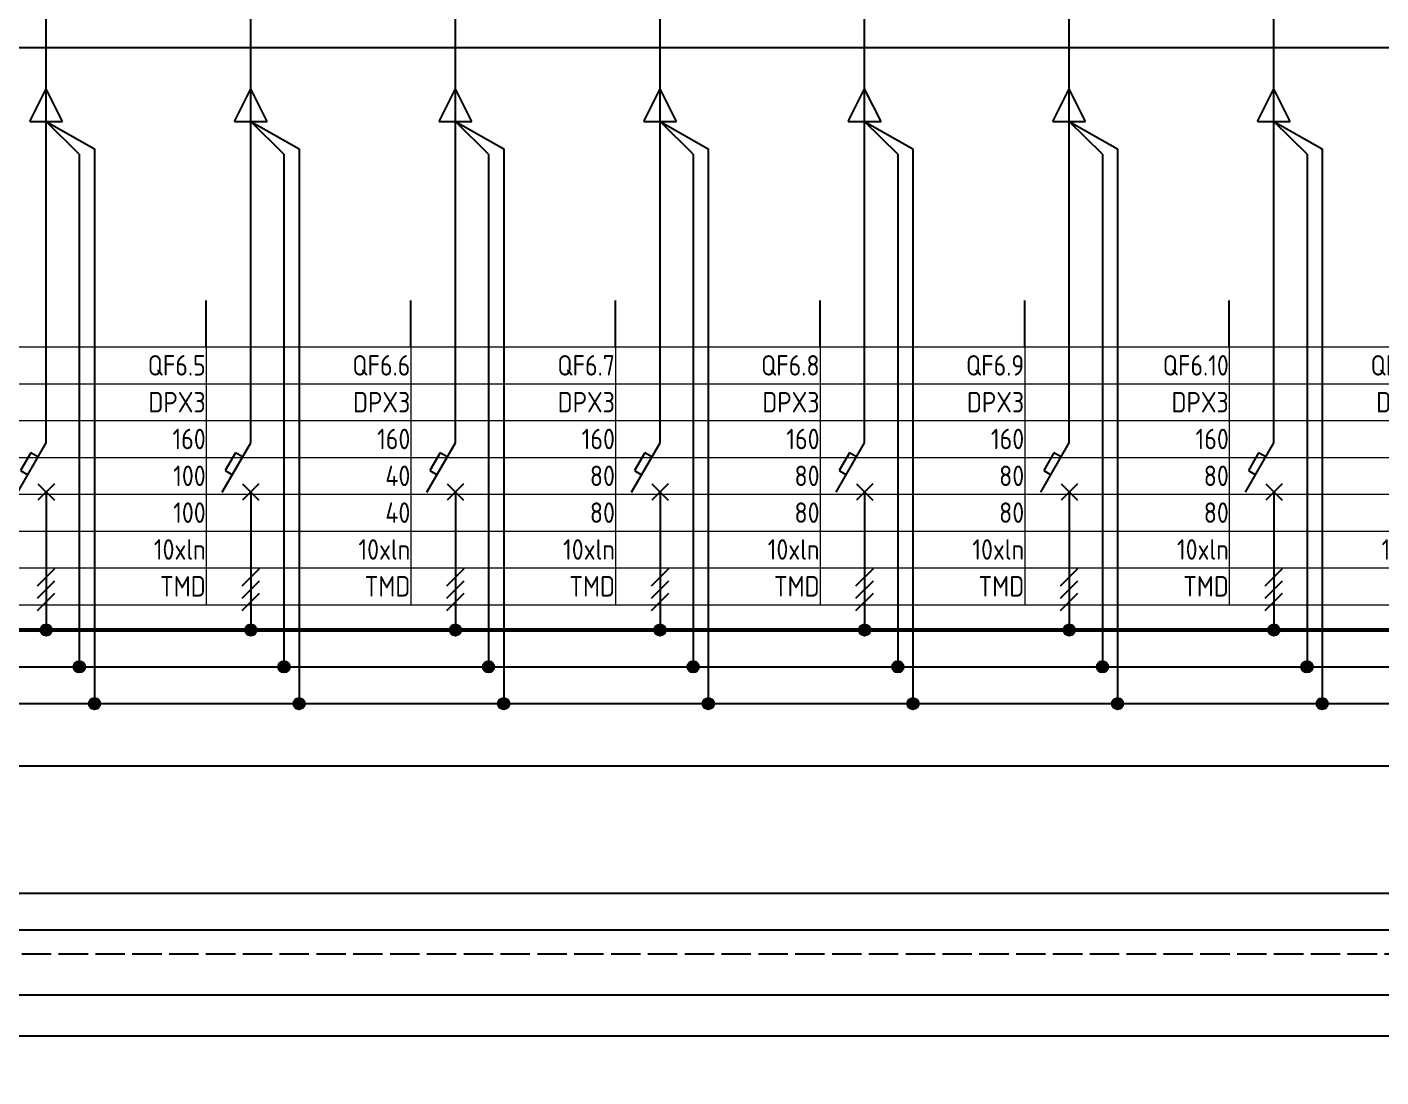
# Model space of a CAD drawing. Header units: millimetres. Extents: x -1221 to 2392, y 143 to 1021.
# Drawn here: x -32.8 to 132.6, y 461.7 to 590 of the extents above; entities that cross this region are included whole.
import ezdxf

# ---------------------------------------------------------------- set-up
doc = ezdxf.new("R2010")
doc.units = ezdxf.units.MM
doc.header["$MEASUREMENT"] = 0
doc.linetypes.add('ACAD_ISO02W100', pattern=[15, 12, -3])
doc.layers.get('Defpoints').update_dxf_attribs({"color": 6})
for name, color, linetype in [('ACM 0.35mm', 5, 'Continuous'), ('ACM Text', 7, 'Continuous'), ('EM_Противопожарные устройства', 1, 'Continuous'), ('EM_Схема L', 7, 'Continuous'), ('EM_Схема N', 4, 'Continuous'), ('EM_Схема PE', 4, 'Continuous')]:
    doc.layers.add(name, color=color, linetype=linetype)
doc.styles.add('Надписи', font='isocpeur.ttf', dxfattribs={"width": 0.85})

# ---------------------------------------------------------------- blocks, each defined once
blk = doc.blocks.new('*T46')
at = {"layer": 'Defpoints', "color": 8, "linetype": 'ByBlock', "lineweight": 0, "transparency": 16777216}
for p, q in [((0, 0), (600, 0)), ((0, 0), (0, -31.5)), ((25, 0), (25, -31.5)), ((50, 0), (50, -31.5)), ((75, 0), (75, -31.5)), ((100, 0), (100, -31.5)), ((125, 0), (125, -31.5)), ((150, 0), (150, -31.5)), ((175, 0), (175, -31.5)), ((200, 0), (200, -31.5)), ((225, 0), (225, -31.5)), ((250, 0), (250, -31.5)), ((275, 0), (275, -31.5)), ((300, 0), (300, -31.5)), ((325, 0), (325, -31.5)), ((350, 0), (350, -31.5)), ((375, 0), (375, -31.5)), ((400, 0), (400, -31.5)), ((425, 0), (425, -31.5)), ((450, 0), (450, -31.5)), ((475, 0), (475, -31.5)), ((500, 0), (500, -31.5)), ((525, 0), (525, -31.5)), ((550, 0), (550, -31.5)), ((575, 0), (575, -31.5)), ((600, 0), (600, -31.5)), ((0, -4.5), (600, -4.5)), ((0, -9), (600, -9)), ((0, -13.5), (600, -13.5)), ((0, -18), (600, -18)), ((0, -22.5), (600, -22.5)), ((0, -27), (600, -27)), ((0, -31.5), (600, -31.5))]:
    blk.add_line(p, q, dxfattribs=at)
at = {"layer": 'ACM Text', "color": 0, "transparency": 16777216, "char_height": 2.5, "width": 24.88, "attachment_point": 6, "style": 'Надписи'}
for s, insert in [('{\\fISOCPEUR|b0|i0|c0;QF6.1', (24.94, -2.25)), ('{\\fISOCPEUR|b0|i0|c0;QF6.2', (49.94, -2.25)), ('{\\fISOCPEUR|b0|i0|c0;QF6.3', (74.94, -2.25)), ('{\\fISOCPEUR|b0|i0|c0;QF6.4', (99.94, -2.25)), ('{\\fISOCPEUR|b0|i0|c0;QF6.5', (124.94, -2.25)), ('{\\fISOCPEUR|b0|i0|c0;QF6.6', (149.94, -2.25)), ('{\\fISOCPEUR|b0|i0|c0;QF6.7', (174.94, -2.25)), ('{\\fISOCPEUR|b0|i0|c0;QF6.8', (199.94, -2.25)), ('{\\fISOCPEUR|b0|i0|c0;QF6.9', (224.94, -2.25)), ('{\\fISOCPEUR|b0|i0|c0;QF6.10', (249.94, -2.25)), ('{\\fISOCPEUR|b0|i0|c0;QF6.11', (274.94, -2.25)), ('{\\fISOCPEUR|b0|i0|c0;QF6.12', (299.94, -2.25)), ('{\\fISOCPEUR|b0|i0|c0;QF6.13', (324.94, -2.25)), ('{\\fISOCPEUR|b0|i0|c0;QF6.14', (349.94, -2.25)), ('{\\fISOCPEUR|b0|i0|c0;QF6.15', (374.94, -2.25)), ('{\\fISOCPEUR|b0|i0|c0;QF6.16', (399.94, -2.25)), ('{\\fISOCPEUR|b0|i0|c0;QF6.17', (424.94, -2.25)), ('{\\fISOCPEUR|b0|i0|c0;QF6.18', (449.94, -2.25)), ('{\\fISOCPEUR|b0|i0|c0;QF6.19', (474.94, -2.25)), ('{\\fISOCPEUR|b0|i0|c0;QF6.20', (499.94, -2.25)), ('{\\fISOCPEUR|b0|i0|c0;QF6.21', (524.94, -2.25)), ('{\\fISOCPEUR|b0|i0|c0;QF6.22', (549.94, -2.25)), ('{\\fISOCPEUR|b0|i0|c0;QF6.23', (574.94, -2.25)), ('{\\fISOCPEUR|b0|i0|c0;QF6.24', (599.94, -2.25)), ('{\\fISOCPEUR|b0|i0|c0;DPX3', (24.94, -6.75)), ('{\\fISOCPEUR|b0|i0|c0;DPX3', (49.94, -6.75)), ('{\\fISOCPEUR|b0|i0|c0;DPX3', (74.94, -6.75)), ('{\\fISOCPEUR|b0|i0|c0;DPX3', (99.94, -6.75)), ('{\\fISOCPEUR|b0|i0|c0;DPX3', (124.94, -6.75)), ('{\\fISOCPEUR|b0|i0|c0;DPX3', (149.94, -6.75)), ('{\\fISOCPEUR|b0|i0|c0;DPX3', (174.94, -6.75)), ('{\\fISOCPEUR|b0|i0|c0;DPX3', (199.94, -6.75)), ('{\\fISOCPEUR|b0|i0|c0;DPX3', (224.94, -6.75)), ('{\\fISOCPEUR|b0|i0|c0;DPX3', (249.94, -6.75)), ('{\\fISOCPEUR|b0|i0|c0;DPX3', (274.94, -6.75)), ('{\\fISOCPEUR|b0|i0|c0;DPX3', (299.94, -6.75)), ('{\\fISOCPEUR|b0|i0|c0;DPX3', (324.94, -6.75)), ('{\\fISOCPEUR|b0|i0|c0;DPX3', (349.94, -6.75)), ('{\\fISOCPEUR|b0|i0|c0;DPX3', (374.94, -6.75)), ('{\\fISOCPEUR|b0|i0|c0;DPX3', (399.94, -6.75)), ('{\\fISOCPEUR|b0|i0|c0;DPX3', (424.94, -6.75)), ('{\\fISOCPEUR|b0|i0|c0;DPX3', (449.94, -6.75)), ('{\\fISOCPEUR|b0|i0|c0;DPX3', (474.94, -6.75)), ('{\\fISOCPEUR|b0|i0|c0;DPX3', (499.94, -6.75)), ('{\\fISOCPEUR|b0|i0|c0;DPX3', (524.94, -6.75)), ('{\\fISOCPEUR|b0|i0|c0;DPX3', (549.94, -6.75)), ('{\\fISOCPEUR|b0|i0|c0;DPX3', (574.94, -6.75)), ('{\\fISOCPEUR|b0|i0|c0;DPX3', (599.94, -6.75)), ('{\\fISOCPEUR|b0|i0|c0;160', (24.94, -11.25)), ('{\\fISOCPEUR|b0|i0|c0;160', (49.94, -11.25)), ('{\\fISOCPEUR|b0|i0|c0;160', (74.94, -11.25)), ('{\\fISOCPEUR|b0|i0|c0;160', (99.94, -11.25)), ('{\\fISOCPEUR|b0|i0|c0;160', (124.94, -11.25)), ('{\\fISOCPEUR|b0|i0|c0;160', (149.94, -11.25)), ('{\\fISOCPEUR|b0|i0|c0;160', (174.94, -11.25)), ('{\\fISOCPEUR|b0|i0|c0;160', (199.94, -11.25)), ('{\\fISOCPEUR|b0|i0|c0;160', (224.94, -11.25)), ('{\\fISOCPEUR|b0|i0|c0;160', (249.94, -11.25)), ('{\\fISOCPEUR|b0|i0|c0;160', (274.94, -11.25)), ('{\\fISOCPEUR|b0|i0|c0;160', (299.94, -11.25)), ('{\\fISOCPEUR|b0|i0|c0;160', (324.94, -11.25)), ('{\\fISOCPEUR|b0|i0|c0;160', (349.94, -11.25)), ('{\\fISOCPEUR|b0|i0|c0;160', (374.94, -11.25)), ('{\\fISOCPEUR|b0|i0|c0;160', (399.94, -11.25)), ('{\\fISOCPEUR|b0|i0|c0;160', (424.94, -11.25)), ('{\\fISOCPEUR|b0|i0|c0;160', (449.94, -11.25)), ('{\\fISOCPEUR|b0|i0|c0;160', (474.94, -11.25)), ('{\\fISOCPEUR|b0|i0|c0;160', (499.94, -11.25)), ('{\\fISOCPEUR|b0|i0|c0;160', (524.94, -11.25)), ('{\\fISOCPEUR|b0|i0|c0;160', (549.94, -11.25)), ('{\\fISOCPEUR|b0|i0|c0;160', (574.94, -11.25)), ('{\\fISOCPEUR|b0|i0|c0;160', (599.94, -11.25)), ('{\\fISOCPEUR|b0|i0|c0;40', (24.94, -15.75)), ('{\\fISOCPEUR|b0|i0|c0;40', (49.94, -15.75)), ('{\\fISOCPEUR|b0|i0|c0;100', (74.94, -15.75)), ('{\\fISOCPEUR|b0|i0|c0;100', (99.94, -15.75)), ('{\\fISOCPEUR|b0|i0|c0;100', (124.94, -15.75)), ('{\\fISOCPEUR|b0|i0|c0;40', (149.94, -15.75)), ('{\\fISOCPEUR|b0|i0|c0;80', (174.94, -15.75)), ('{\\fISOCPEUR|b0|i0|c0;80', (199.94, -15.75)), ('{\\fISOCPEUR|b0|i0|c0;80', (224.94, -15.75)), ('{\\fISOCPEUR|b0|i0|c0;80', (249.94, -15.75)), ('{\\fISOCPEUR|b0|i0|c0;160', (274.94, -15.75)), ('{\\fISOCPEUR|b0|i0|c0;160', (299.94, -15.75)), ('{\\fISOCPEUR|b0|i0|c0;40', (324.94, -15.75)), ('{\\fISOCPEUR|b0|i0|c0;40', (349.94, -15.75)), ('{\\fISOCPEUR|b0|i0|c0;40', (374.94, -15.75)), ('{\\fISOCPEUR|b0|i0|c0;40', (399.94, -15.75)), ('{\\fISOCPEUR|b0|i0|c0;40', (424.94, -15.75)), ('{\\fISOCPEUR|b0|i0|c0;40', (449.94, -15.75)), ('{\\fISOCPEUR|b0|i0|c0;25', (474.94, -15.75)), ('{\\fISOCPEUR|b0|i0|c0;25', (499.94, -15.75)), ('{\\fISOCPEUR|b0|i0|c0;20', (524.94, -15.75)), ('{\\fISOCPEUR|b0|i0|c0;40', (549.94, -15.75)), ('{\\fISOCPEUR|b0|i0|c0;40', (574.94, -15.75)), ('{\\fISOCPEUR|b0|i0|c0;25', (599.94, -15.75)), ('{\\fISOCPEUR|b0|i0|c0;40', (24.94, -20.25)), ('{\\fISOCPEUR|b0|i0|c0;40', (49.94, -20.25)), ('{\\fISOCPEUR|b0|i0|c0;100', (74.94, -20.25)), ('{\\fISOCPEUR|b0|i0|c0;100', (99.94, -20.25)), ('{\\fISOCPEUR|b0|i0|c0;100', (124.94, -20.25)), ('{\\fISOCPEUR|b0|i0|c0;40', (149.94, -20.25)), ('{\\fISOCPEUR|b0|i0|c0;80', (174.94, -20.25)), ('{\\fISOCPEUR|b0|i0|c0;80', (199.94, -20.25)), ('{\\fISOCPEUR|b0|i0|c0;80', (224.94, -20.25)), ('{\\fISOCPEUR|b0|i0|c0;80', (249.94, -20.25)), ('{\\fISOCPEUR|b0|i0|c0;160', (274.94, -20.25)), ('{\\fISOCPEUR|b0|i0|c0;160', (299.94, -20.25)), ('{\\fISOCPEUR|b0|i0|c0;40', (324.94, -20.25)), ('{\\fISOCPEUR|b0|i0|c0;40', (349.94, -20.25)), ('{\\fISOCPEUR|b0|i0|c0;40', (374.94, -20.25)), ('{\\fISOCPEUR|b0|i0|c0;40', (399.94, -20.25)), ('{\\fISOCPEUR|b0|i0|c0;40', (424.94, -20.25)), ('{\\fISOCPEUR|b0|i0|c0;40', (449.94, -20.25)), ('{\\fISOCPEUR|b0|i0|c0;25', (474.94, -20.25)), ('{\\fISOCPEUR|b0|i0|c0;25', (499.94, -20.25)), ('{\\fISOCPEUR|b0|i0|c0;20', (524.94, -20.25)), ('{\\fISOCPEUR|b0|i0|c0;40', (549.94, -20.25)), ('{\\fISOCPEUR|b0|i0|c0;40', (574.94, -20.25)), ('{\\fISOCPEUR|b0|i0|c0;25', (599.94, -20.25)), ('{\\fISOCPEUR|b0|i0|c0;10xln', (24.94, -24.75)), ('{\\fISOCPEUR|b0|i0|c0;10xln', (49.94, -24.75)), ('{\\fISOCPEUR|b0|i0|c0;10xln', (74.94, -24.75)), ('{\\fISOCPEUR|b0|i0|c0;10xln', (99.94, -24.75)), ('{\\fISOCPEUR|b0|i0|c0;10xln', (124.94, -24.75)), ('{\\fISOCPEUR|b0|i0|c0;10xln', (149.94, -24.75)), ('{\\fISOCPEUR|b0|i0|c0;10xln', (174.94, -24.75)), ('{\\fISOCPEUR|b0|i0|c0;10xln', (199.94, -24.75)), ('{\\fISOCPEUR|b0|i0|c0;10xln', (224.94, -24.75)), ('{\\fISOCPEUR|b0|i0|c0;10xln', (249.94, -24.75)), ('{\\fISOCPEUR|b0|i0|c0;10xln', (274.94, -24.75)), ('{\\fISOCPEUR|b0|i0|c0;10xln', (299.94, -24.75)), ('{\\fISOCPEUR|b0|i0|c0;10xln', (324.94, -24.75)), ('{\\fISOCPEUR|b0|i0|c0;10xln', (349.94, -24.75)), ('{\\fISOCPEUR|b0|i0|c0;10xln', (374.94, -24.75)), ('{\\fISOCPEUR|b0|i0|c0;10xln', (399.94, -24.75)), ('{\\fISOCPEUR|b0|i0|c0;10xln', (424.94, -24.75)), ('{\\fISOCPEUR|b0|i0|c0;10xln', (449.94, -24.75)), ('{\\fISOCPEUR|b0|i0|c0;10xln', (474.94, -24.75)), ('{\\fISOCPEUR|b0|i0|c0;10xln', (499.94, -24.75)), ('{\\fISOCPEUR|b0|i0|c0;10xln', (524.94, -24.75)), ('{\\fISOCPEUR|b0|i0|c0;10xln', (549.94, -24.75)), ('{\\fISOCPEUR|b0|i0|c0;10xln', (574.94, -24.75)), ('{\\fISOCPEUR|b0|i0|c0;10xln', (599.94, -24.75)), ('{\\fISOCPEUR|b0|i0|c0;TMD', (24.94, -29.25)), ('{\\fISOCPEUR|b0|i0|c0;TMD', (49.94, -29.25)), ('{\\fISOCPEUR|b0|i0|c0;TMD', (74.94, -29.25)), ('{\\fISOCPEUR|b0|i0|c0;TMD', (99.94, -29.25)), ('{\\fISOCPEUR|b0|i0|c0;TMD', (124.94, -29.25)), ('{\\fISOCPEUR|b0|i0|c0;TMD', (149.94, -29.25)), ('{\\fISOCPEUR|b0|i0|c0;TMD', (174.94, -29.25)), ('{\\fISOCPEUR|b0|i0|c0;TMD', (199.94, -29.25)), ('{\\fISOCPEUR|b0|i0|c0;TMD', (224.94, -29.25)), ('{\\fISOCPEUR|b0|i0|c0;TMD', (249.94, -29.25)), ('{\\fISOCPEUR|b0|i0|c0;TMD', (274.94, -29.25)), ('{\\fISOCPEUR|b0|i0|c0;TMD', (299.94, -29.25)), ('{\\fISOCPEUR|b0|i0|c0;TMD', (324.94, -29.25)), ('{\\fISOCPEUR|b0|i0|c0;TMD', (349.94, -29.25)), ('{\\fISOCPEUR|b0|i0|c0;TMD', (374.94, -29.25)), ('{\\fISOCPEUR|b0|i0|c0;TMD', (399.94, -29.25)), ('{\\fISOCPEUR|b0|i0|c0;TMD', (424.94, -29.25)), ('{\\fISOCPEUR|b0|i0|c0;TMD', (449.94, -29.25)), ('{\\fISOCPEUR|b0|i0|c0;TMD', (474.94, -29.25)), ('{\\fISOCPEUR|b0|i0|c0;TMD', (499.94, -29.25)), ('{\\fISOCPEUR|b0|i0|c0;TMD', (549.94, -29.25)), ('{\\fISOCPEUR|b0|i0|c0;TMD', (574.94, -29.25)), ('{\\fISOCPEUR|b0|i0|c0;TMD', (599.94, -29.25)), ('{\\fISOCPEUR|b0|i0|c0; ', (524.94, -29.25))]:
    blk.add_mtext(s, dxfattribs=dict(at, insert=insert))
blk = doc.blocks.new('*U49')
at = {"ltscale": 100, "const_width": 0.5}
blk.add_lwpolyline([(0, -0.75), (600.89, -0.75)], dxfattribs=at)
blk = doc.blocks.new('*U23')
h = blk.add_hatch(color=256)
h.dxf.hatch_style = 1
edge = h.paths.add_edge_path()
edge.add_arc((0, 0), 0.7, 0, 360)
for p, q in [((0, 22.87), (0, 38.55)), ((-3.48, 16.86), (0, 22.87)), ((-1.87, 21.64), (-3.12, 19.47)), ((-1, 21.14), (-1.87, 21.64)), ((-3.12, 19.47), (-2.25, 18.97)), ((1, 17.87), (-1, 15.87)), ((-1, 17.87), (1, 15.87)), ((0, 16.87), (0, 0))]:
    blk.add_line(p, q)
for points in [[(-1.06, 5.39), (1.06, 7.51)], [(-1.06, 3.89), (1.06, 6.01)], [(-1.06, 2.39), (1.06, 4.51)]]:
    blk.add_lwpolyline(points)
blk.add_circle((0, 0), 0.7)
at = {"layer": 'Defpoints', "color": 2}
blk.add_lwpolyline([(-5.45, 34.59), (-5.45, 40.26)], dxfattribs=at)
blk = doc.blocks.new('Точка присоединения')
h = blk.add_hatch(color=256)
h.dxf.hatch_style = 1
edge = h.paths.add_edge_path()
edge.add_arc((0, 0), 0.7, 0, 360)
blk.add_circle((0, 0), 0.7)
blk = doc.blocks.new('*U25')
for p, q in [((-2, -4), (0, 0)), ((-2, -4), (0, 0)), ((2, -4), (0, 0)), ((2, -4), (0, 0)), ((-2, -4), (2, -4)), ((-2, -4), (2, -4))]:
    blk.add_line(p, q)
at = {"layer": 'EM_Схема N', "ltscale": 2}
for p, q in [((4.05, -7.98), (0, -4)), ((4.05, -7.98), (4.05, -27.58)), ((4.05, -27.58), (4.05, -66.14)), ((4.05, -66.14), (4.05, -70.64))]:
    blk.add_line(p, q, dxfattribs=at)
at = {"layer": 'EM_Схема PE'}
for p, q in [((0, -4), (5.9, -7.34)), ((5.9, -7.34), (5.9, -75.14))]:
    blk.add_line(p, q, dxfattribs=at)
for p in [(4.05, -70.64), (5.9, -75.14)]:
    blk.add_blockref('Точка присоединения', p)
blk = doc.blocks.new('*U53')
at = {"ltscale": 100}
for points in [[(0, -0.75), (1450.89, -0.75)], [(0, -5.25), (1450.89, -5.25)]]:
    blk.add_lwpolyline(points, dxfattribs=at)

msp = doc.modelspace()

# ---------------------------------------------------------------- linework, layer by layer
for points in [[(44.56, 554.89), (44.56, 928.45)], [(69.56, 554.89), (69.56, 928.45)], [(94.56, 554.89), (94.56, 928.45)], [(119.56, 554.89), (119.56, 928.45)], [(-30.44, 554.89), (-30.44, 853.45)], [(-5.44, 554.89), (-5.44, 853.45)], [(19.56, 554.89), (19.56, 853.45)]]:
    msp.add_lwpolyline(points)
at = {"ltscale": 100}
for points in [[(-1001.92, 484.18), (448.97, 484.18)], [(-1001.92, 479.68), (448.97, 479.68)]]:
    msp.add_lwpolyline(points, dxfattribs=at)
at = {"layer": 'ACM 0.35mm', "color": 1, "linetype": 'ACAD_ISO02W100'}
for points in [[(-1221.19, 461.72), (-315.98, 461.72), (-315.98, 499.72), (253.81, 499.72), (253.81, 587.48), (-1221.19, 587.48)], [(-991.33, 461.72), (-86.12, 461.72), (-86.12, 499.72), (483.66, 499.72), (483.66, 587.48), (-991.33, 587.48)]]:
    msp.add_lwpolyline(points, close=True, dxfattribs=at)
at = {"layer": 'EM_Противопожарные устройства', "linetype": 'ACAD_ISO02W100', "ltscale": 0.3}
msp.add_lwpolyline([(433.67, 476.72), (-148.98, 476.72), (-148.98, 492.72)], dxfattribs=at)
at = {"layer": 'EM_Противопожарные устройства'}
for points in [[(433.67, 466.72), (-185.64, 466.72), (-185.64, 474.67)], [(433.67, 471.72), (-114.12, 471.72), (-114.12, 474.67)]]:
    msp.add_lwpolyline(points, dxfattribs=at)

# ---------------------------------------------------------------- block references
for name, p in [('*U25', (-30.44, 582.48)), ('*U25', (-5.44, 582.48)), ('*U25', (19.56, 582.48)), ('*U25', (44.56, 582.48)), ('*U25', (69.56, 582.48)), ('*U25', (94.56, 582.48)), ('*U25', (119.56, 582.48)), ('*T46', (-135.89, 550.93))]:
    msp.add_blockref(name, p)
at = {"layer": 'EM_Схема L'}
for name, p in [('*U23', (-30.44, 516.34)), ('*U23', (-5.44, 516.34)), ('*U23', (19.56, 516.34)), ('*U23', (44.56, 516.34)), ('*U23', (69.56, 516.34)), ('*U23', (94.56, 516.34)), ('*U23', (119.56, 516.34)), ('*U49', (-122.22, 517.09))]:
    msp.add_blockref(name, p, dxfattribs=at)
at = {"layer": 'EM_Схема N', "linetype": 'Continuous'}
msp.add_blockref('*U53', (-1001.92, 512.59), dxfattribs=at)

doc.saveas('drawing.dxf')
